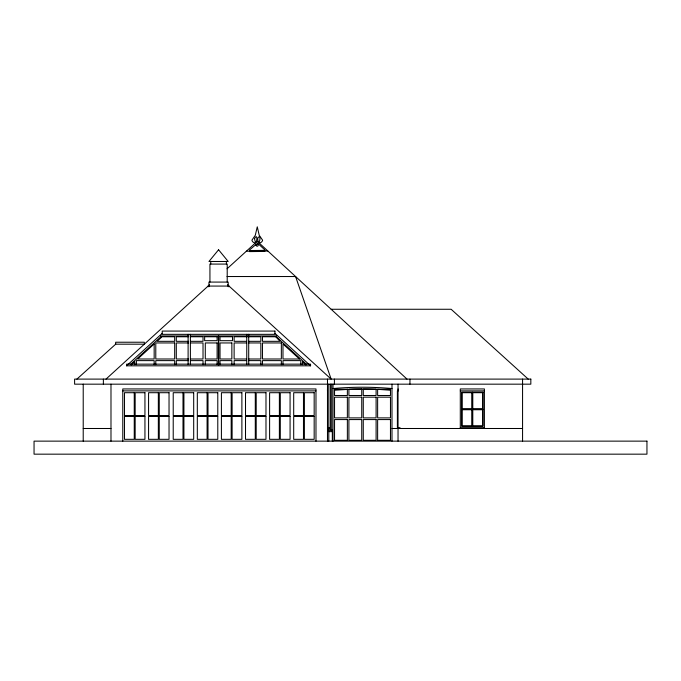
<?xml version="1.0" encoding="UTF-8"?>
<svg xmlns="http://www.w3.org/2000/svg" width="681" height="681" viewBox="0 0 681 681"><rect width="100%" height="100%" fill="white"/><g stroke="black" fill="none" stroke-linecap="round" stroke-linejoin="round"><path stroke-width="1.02" d="M106.006 379.104L209.595 284.709M227.054 268.799L257.273 241.27L407.008 379.104M126.581 365.816L310.562 365.816L310.562 364.156L126.581 364.156L126.581 365.816L162.214 333.358M130.514 364.429L160.597 337.018L160.597 335.954L188.254 335.954M131.169 364.931L134.77 361.645L134.77 364.675M76.902 379.104L115.668 344.186L144.321 344.186L144.321 342.228L115.668 342.228L115.668 344.186M334.541 390.213L353.167 389.055A300.84 300.84 0 0 1 371.835 389.055L376.091 389.226L363.271 389.226L363.271 395.499L376.099 395.499L376.099 389.226L390.468 390.213M249.518 250.54L264.764 250.37M246.343 251.221L267.829 250.983M227.011 276.529L295.58 276.529L331.145 379.104L227.548 284.709M331.145 309.268L451.145 309.268L528.209 379.104M190.016 335.954L276.554 335.954L276.554 337.018L306.629 364.429M188.382 336.763L176.302 336.763L176.302 341.326L188.637 341.326M190.391 336.763L203.023 336.763L203.023 341.326L190.689 341.326M246.752 336.763L234.128 336.763L234.128 341.326L246.454 341.326M247.756 336.763L260.84 336.763L260.84 341.326L248.514 341.326M188.637 342.952L176.302 342.952L176.302 358.998L188.637 358.998M190.689 342.952L203.023 342.952L203.023 358.998L190.689 358.998M246.454 342.952L234.128 342.952L234.128 358.998L246.454 358.998M248.514 342.952L260.84 342.952L260.84 358.998L248.514 358.998M188.637 360.624L176.302 360.624L176.302 364.667M190.689 360.624L203.023 360.624L203.023 364.667M246.454 360.624L234.128 360.624L234.128 364.667M248.514 360.624L260.84 360.624L260.84 364.667M327.484 388.945L327.484 390.894M398.036 388.945L398.359 390.894L397.389 390.894L397.389 427.694L399.994 427.694L399.994 428.494M122.776 390.894L315.984 390.894M460.296 390.894L484.395 390.894M461.658 409.29L483.042 409.29M327.484 427.694L329.442 427.694L329.442 428.494L327.484 428.494M460.296 427.694L484.395 427.694M83.218 428.494L110.986 428.494M391.992 428.494L522.565 428.494M328.463 430.06L332.319 430.06L332.319 441.135M328.787 431.635L332.319 431.635M274.937 333.358L310.562 365.816M305.973 364.931L302.373 361.645L302.373 364.675M522.565 379.104L522.565 441.135M484.395 428.494L484.395 388.945L460.296 388.945L460.296 428.494M472.35 392.247L472.35 426.332M409.953 379.104L409.953 384.169M398.036 384.169L398.036 441.135M391.992 384.169L391.992 441.135M334.414 379.104L334.414 384.169M333.009 384.169L333.009 441.135M331.715 384.169L331.715 430.06M330.421 384.169L330.421 430.06M328.787 384.169L328.787 441.135M327.484 379.104L327.484 441.135M315.984 441.135L315.984 388.945L122.776 388.945L122.776 441.135M300.755 364.667L300.755 360.624L282.981 360.624L282.981 364.667M281.355 364.667L281.355 360.624L262.466 360.624L262.466 364.667M248.71 334.337L248.71 364.42M246.752 334.337L246.752 364.42M231.855 364.667L231.855 360.624L220.031 360.624L220.031 364.667M229.046 286.727L229.046 286.071L208.097 286.071L208.097 286.727M228.186 286.727L228.186 282.079L208.956 282.079L208.956 286.727M227.207 282.079L227.207 264.083L209.935 264.083L209.935 282.079M226.398 261.478L226.398 264.083M218.771 335.954L218.771 365.025M218.38 335.954L218.38 365.025M217.111 364.667L217.111 360.624L205.296 360.624L205.296 364.667M210.744 261.478L210.744 264.083M190.391 334.337L190.391 364.42M188.109 334.337L188.109 364.42M174.685 364.667L174.685 360.624L155.787 360.624L155.787 364.667M154.161 364.667L154.161 360.624L136.396 360.624L136.396 364.667M110.986 384.169L110.986 441.135M103.376 379.104L103.376 384.169M83.218 384.169L83.218 441.135M333.009 388.536A334.567 334.567 0 0 1 391.992 388.536M255.511 242.87A3.405 3.405 0 0 1 253.213 242.198L252.906 241.934A3.405 3.405 0 0 1 251.927 240.172L255.298 235.26L257.265 226.833L259.223 235.26L262.594 240.172A3.405 3.405 0 0 1 261.623 241.934L261.308 242.198A3.405 3.405 0 0 1 259.01 242.87M254.549 238.639C256.328 249.655 258.678 230.808 254.549 238.639M257.622 238.367C258.857 249.774 262.159 231.421 257.622 238.367M257.571 243.185L249.51 249.978L249.527 251.604L264.781 251.434L264.764 249.808L257.571 243.185M255.792 245.066C257.988 248.769 260.074 242.351 255.792 245.066M218.575 249.757L208.956 261.478L228.186 261.478L218.575 249.757M154.161 343.973L137.673 358.998L154.161 358.998L154.161 343.973M161.406 337.376L157.073 341.326L174.685 341.326L174.685 336.763L161.406 336.763L161.406 337.376M274.937 331.077L162.214 331.077L162.214 334.337L274.937 334.337L274.937 331.077M217.111 336.763L204.641 336.763L204.641 340.679L217.111 340.679L217.111 336.763M232.502 336.763L220.031 336.763L220.031 340.679L232.502 340.679L232.502 336.763M275.737 336.763L262.466 336.763L262.466 341.326L280.078 341.326L275.737 336.763M174.685 342.952L155.787 342.952L155.787 358.998L174.685 358.998L174.685 342.952M217.111 342.952L205.296 342.952L205.296 358.998L217.111 358.998L217.111 342.952M231.855 342.952L220.031 342.952L220.031 358.998L231.855 358.998L231.855 342.952M281.355 342.952L262.466 342.952L262.466 358.998L281.355 358.998L281.355 342.952M299.47 358.998L282.981 358.998L282.981 343.973L299.47 358.998M530.831 379.104L74.604 379.104L74.604 384.169L530.831 384.169L530.831 379.104M347.37 389.226L334.541 389.226L334.541 395.499L347.37 395.499L347.37 389.226M361.739 389.226L348.919 389.226L348.902 395.499L361.739 395.499L361.739 389.226M390.468 389.226L377.632 389.226L377.632 395.499L390.468 395.499L390.468 389.226M483.042 392.247L461.658 392.247L461.658 426.332L483.042 426.332L483.042 392.247M134.251 392.707L124.47 392.707L124.47 415.555L134.251 415.555L134.251 392.707M144.942 392.707L135.161 392.707L135.161 415.555L144.942 415.555L144.942 392.707M158.341 392.707L148.569 392.707L148.569 415.555L158.341 415.555L158.341 392.707M169.033 392.707L159.26 392.707L159.26 415.555L169.033 415.555L169.033 392.707M183.002 392.707L173.221 392.707L173.221 415.555L183.002 415.555L183.002 392.707M193.693 392.707L183.913 392.707L183.913 415.555L193.693 415.555L193.693 392.707M207.092 392.707L197.32 392.707L197.32 415.555L207.092 415.555L207.092 392.707M217.784 392.707L208.011 392.707L208.011 415.555L217.784 415.555L217.784 392.707M231.191 392.707L221.41 392.707L221.41 415.555L231.191 415.555L231.191 392.707M241.883 392.707L232.11 392.707L232.11 415.555L241.883 415.555L241.883 392.707M255.29 392.707L245.509 392.707L245.509 415.555L255.29 415.555L255.29 392.707M265.982 392.707L256.201 392.707L256.201 415.555L265.982 415.555L265.982 392.707M279.38 392.707L269.608 392.707L269.608 415.555L279.38 415.555L279.38 392.707M290.072 392.707L280.3 392.707L280.3 415.555L290.072 415.555L290.072 392.707M303.479 392.707L293.698 392.707L293.698 415.555L303.479 415.555L303.479 392.707M314.171 392.707L304.398 392.707L304.398 415.555L314.171 415.555L314.171 392.707M471.907 392.69L462.093 392.69L462.093 408.855L471.907 408.855L471.907 392.69M482.608 392.69L472.784 392.69L472.784 408.855L482.608 408.855L482.608 392.69M347.37 397.168L334.541 397.168L334.541 417.896L347.37 417.896L347.37 397.168M361.739 397.168L348.902 397.168L348.902 417.896L361.739 417.896L361.739 397.168M376.099 397.168L363.271 397.168L363.271 417.896L376.099 417.896L376.099 397.168M390.468 397.168L377.632 397.168L377.632 417.896L390.468 417.896L390.468 397.168M471.907 409.732L462.093 409.732L462.093 425.897L471.907 425.897L471.907 409.732M482.608 409.732L472.784 409.732L472.784 425.897L482.608 425.897L482.608 409.732M134.251 416.474L124.47 416.474L124.47 439.322L134.251 439.322L134.251 416.474M144.942 416.474L135.161 416.474L135.161 439.322L144.942 439.322L144.942 416.474M158.341 416.474L148.569 416.474L148.569 439.322L158.341 439.322L158.341 416.474M169.033 416.474L159.26 416.474L159.26 439.322L169.033 439.322L169.033 416.474M183.002 416.474L173.221 416.474L173.221 439.322L183.002 439.322L183.002 416.474M193.693 416.474L183.913 416.474L183.913 439.322L193.693 439.322L193.693 416.474M207.092 416.474L197.32 416.474L197.32 439.322L207.092 439.322L207.092 416.474M217.784 416.474L208.011 416.474L208.011 439.322L217.784 439.322L217.784 416.474M231.191 416.474L221.41 416.474L221.41 439.322L231.191 439.322L231.191 416.474M241.883 416.474L232.11 416.474L232.11 439.322L241.883 439.322L241.883 416.474M255.29 416.474L245.509 416.474L245.509 439.322L255.29 439.322L255.29 416.474M265.982 416.474L256.201 416.474L256.201 439.322L265.982 439.322L265.982 416.474M279.38 416.474L269.608 416.474L269.608 439.322L279.38 439.322L279.38 416.474M290.072 416.474L280.3 416.474L280.3 439.322L290.072 439.322L290.072 416.474M303.479 416.474L293.698 416.474L293.698 439.322L303.479 439.322L303.479 416.474M314.171 416.474L304.398 416.474L304.398 439.322L314.171 439.322L314.171 416.474M347.37 419.573L334.541 419.573L334.541 440.301L347.37 440.301L347.37 419.573M361.739 419.573L348.902 419.573L348.902 440.301L361.739 440.301L361.739 419.573M376.099 419.573L363.271 419.573L363.271 440.301L376.099 440.301L376.099 419.573M390.468 419.573L377.632 419.573L377.632 440.301L390.468 440.301L390.468 419.573M646.95 441.135L34.05 441.135L34.05 454.167L646.95 454.167L646.95 441.135"/></g></svg>
